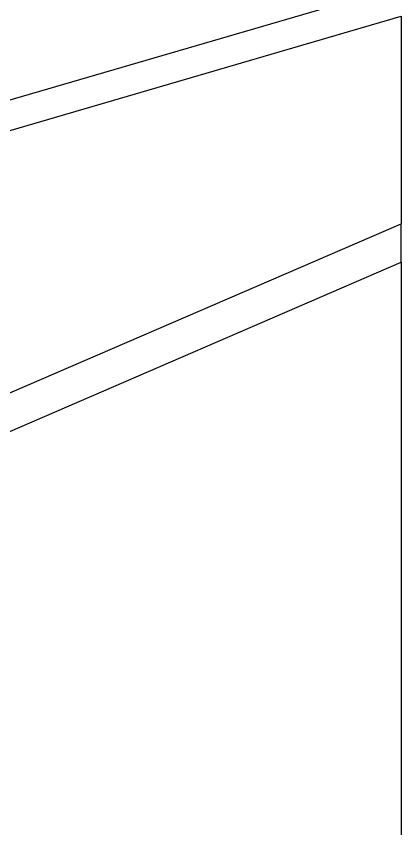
# Model space of a CAD drawing. Header units: millimetres. Extents: x 0 to 118900, y 0 to 84100.
# Drawn here: x 104241 to 107912, y 47801 to 55535 of the extents above; entities that cross this region are included whole.
import ezdxf

# ---------------------------------------------------------------- set-up
doc = ezdxf.new("R2010")
doc.units = ezdxf.units.MM
doc.header["$LTSCALE"] = 100
doc.layers.add('Hatch', color=7, linetype='Continuous', lineweight=18)
doc.layers.add('Visible', color=7, linetype='Continuous', lineweight=25)

msp = doc.modelspace()

# ---------------------------------------------------------------- hatches: boundary and pattern name
at = {"layer": 'Hatch'}
h = msp.add_hatch(dxfattribs=at)
h.set_pattern_fill('ANSI31', color=256, scale=2540, angle=-14.999978, style=0)
h.set_pattern_definition([(30.00002, (0, 0), (-158.7501, 274.963), [])])
edge = h.paths.add_edge_path()
edge.add_ellipse((124332.26, 60471.08), major_axis=(-17332.23, 16427.05), ratio=1, start_angle=37.038228, end_angle=90)
edge.add_line((107905.21, 43138.85), (107905.21, 43111.3))
edge.add_ellipse((124332.26, 60471.08), major_axis=(12800, -20183.41), ratio=1, start_angle=270, end_angle=284.19909, ccw=False)
edge.add_ellipse((124332.26, 60471.08), major_axis=(12600, -20308.87), ratio=1, start_angle=270, end_angle=270.565988, ccw=False)
edge.add_ellipse((124332.26, 60471.08), major_axis=(-2400, -23779.19), ratio=1, start_angle=270, end_angle=307.579504, ccw=False)
edge.add_ellipse((124332.26, 60471.08), major_axis=(-2600, -23758.16), ratio=1, start_angle=270, end_angle=270.482109, ccw=False)
edge.add_ellipse((124332.26, 60471.08), major_axis=(-2674.84, -23749.85), ratio=1, start_angle=270, end_angle=270.180507, ccw=False)
edge.add_line((100582.41, 63145.91), (100602.29, 63143.68))

# ---------------------------------------------------------------- linework, layer by layer
at = {"layer": 'Visible'}
for p, q in [((102925.41, 54373.16), (107905.21, 55825.55)), ((103003.64, 54104.94), (107905.21, 55534.51)), ((107905.21, 55534.51), (107905.21, 53559.12)), ((103839.92, 51803.21), (107905.21, 53559.12)), ((107905.21, 53192.46), (107905.21, 53559.12)), ((103973.38, 51494.2), (107905.21, 53192.46)), ((107905.21, 53192.46), (107905.21, 43138.85))]:
    msp.add_line(p, q, dxfattribs=at)
for radius, end in [(23900, 226.581316), (23880, 226.535891)]:
    msp.add_arc((124332.26, 60471.08), radius, 173.574119, end, dxfattribs=at)

doc.saveas('drawing.dxf')
